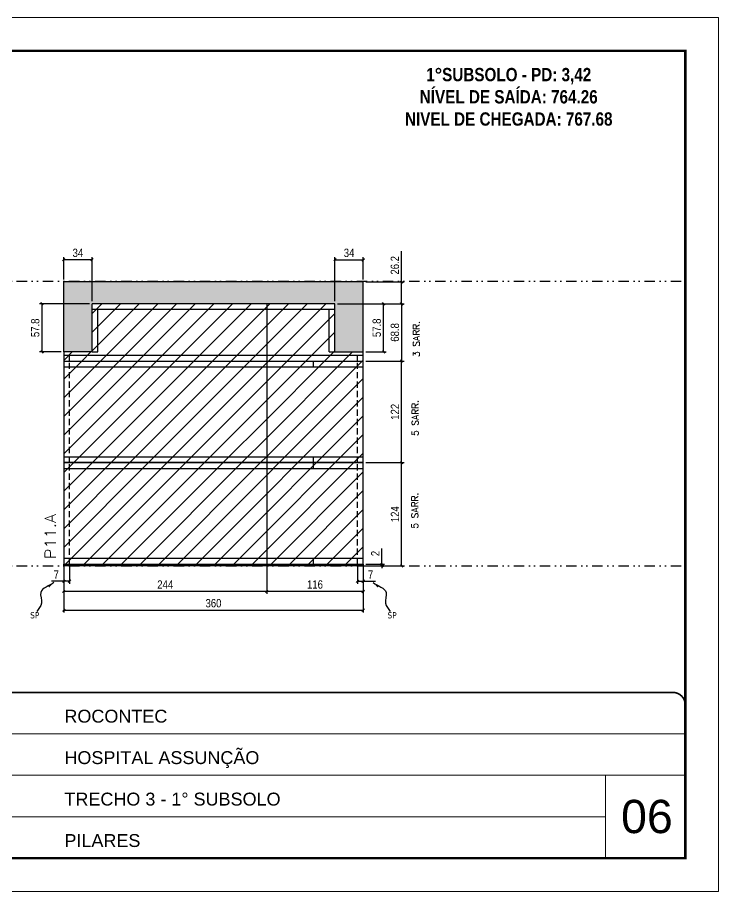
# Model space of a CAD drawing. Extents: x 2102 to 8383, y -13264 to 2718.
# Drawn here: x 4343 to 5186, y 519 to 1569 of the extents above; entities that cross this region are included whole.
import ezdxf

# ---------------------------------------------------------------- set-up
doc = ezdxf.new("R2010")
doc.units = 0
for name, pattern in [('CONTINUO', [0]), ('DASHED', [0.75, 0.5, -0.25]), ('DIVIDE2', [0.625, 0.25, -0.125, 0, -0.125, 0, -0.125]), ('HIDDEN', [0.375, 0.25, -0.125])]:
    doc.linetypes.add(name, pattern=pattern)
for name, color, linetype, lineweight in [('CARIMBO', 255, 'Continuous', 9), ('Folhas', 255, 'Continuous', 9), ('Hachura', 251, 'Continuous', 9), ('SARRAFO DE PRESSAO', 251, 'DASHED', 9), ('Texto Seção', 7, 'Continuous', 15)]:
    doc.layers.add(name, color=color, linetype=linetype, lineweight=lineweight)
for name, color, linetype in [('COTA', 241, 'Continuous'), ('NOMENCLATURA', 7, 'Continuous'), ('Nível', 160, 'Continuous'), ('Painéis', 200, 'Continuous'), ('SARR_2.2x7', 40, 'Continuous'), ('Sarrafo de Pressão', 42, 'HIDDEN'), ('texto', 7, 'Continuous')]:
    doc.layers.add(name, color=color, linetype=linetype)
doc.styles.add('ARIAL', font='arial.ttf')
doc.styles.add('COTA TECNICA', font='techl___.ttf', dxfattribs={"height": 10})
doc.styles.add('COTA TECNICA-50', font='techl___.ttf', dxfattribs={"height": 10})
doc.styles.add('REGUA-120', font='ROMANS.shx', dxfattribs={"height": 15})
doc.styles.add('ROMANC', font='techb___.ttf', dxfattribs={"height": 2.5})
doc.styles.add('ROMANS', font='romans.shx')
doc.styles.get("Standard").update_dxf_attribs({"font": 'arial.ttf'})
doc.dimstyles.new('COTA PAINEL-50', dxfattribs={"dimtxt": 10, "dimasz": 3, "dimexe": 3, "dimexo": 3, "dimgap": 3, "dimtad": 1, "dimdec": 1, "dimzin": 12, "dimdsep": 46, "dimtxsty": 'COTA TECNICA-50', "dimblk1": 'OBLIQUE', "dimblk2": 'OBLIQUE', "dimsah": 1, "dimcen": 0.9, "dimclrd": 4, "dimclre": 4, "dimclrt": 240, "dimadec": 1, "dimazin": 3, "dimtfac": 1, "dimtdec": 1, "dimtmove": 0, "dimatfit": 3, "dimfxl": 1, "dimtolj": 1, "dimtzin": 12, "dimarcsym": 0})
doc.dimstyles.new('PAINEL', dxfattribs={"dimtxt": 10, "dimasz": 3, "dimexe": 3, "dimexo": 3, "dimgap": 3, "dimtad": 1, "dimdec": 1, "dimzin": 12, "dimdsep": 46, "dimtxsty": 'COTA TECNICA', "dimblk1": 'OBLIQUE', "dimblk2": 'OBLIQUE', "dimsah": 1, "dimcen": 0.9, "dimclrd": 4, "dimclre": 4, "dimclrt": 240, "dimadec": 1, "dimazin": 3, "dimtfac": 1, "dimtdec": 1, "dimtmove": 0, "dimatfit": 3, "dimfxl": 1, "dimtolj": 1, "dimtzin": 12, "dimarcsym": 0})
doc.dimstyles.get("Standard").update_dxf_attribs({"dimtxt": 0.18, "dimasz": 0.18, "dimexe": 0.18, "dimexo": 0.0625, "dimgap": 0.09, "dimtad": 0, "dimtih": 1, "dimtoh": 1, "dimdec": 4, "dimzin": 0, "dimdsep": 46, "dimtxsty": 'Standard', "dimcen": 0.09, "dimadec": 0, "dimazin": 0, "dimtfac": 1, "dimtdec": 4, "dimtofl": 0, "dimtmove": 0, "dimatfit": 3, "dimfxl": 1, "dimtolj": 1, "dimtzin": 0, "dimarcsym": 0})
pattern_1 = [(45, (-126918.716, -32522.603), (-11.2253202, 11.2253202), [])]

# ---------------------------------------------------------------- blocks, each defined once
blk = doc.blocks.new('9999999999')
at = {"color": 30, "linetype": 'CONTINUO'}
for p, q in [((98564.6, 34379.6), (99584, 34379.6)), ((98564.6, 34329.8), (99488, 34329.8)), ((99584, 34329.8), (99488, 34329.8)), ((99488, 34329.8), (99488, 34230.2)), ((98564.6, 34280), (99488, 34280))]:
    blk.add_line(p, q, dxfattribs=at)
at = {"color": 30, "linetype": 'CONTINUO', "const_width": 2}
blk.add_lwpolyline([(99584, 34230.2), (99584, 34414.4, 0.414214), (99569, 34429.4), (98229, 34429.4, 0.414214), (98214, 34414.4), (98214, 34245.2, 0.414214), (98229, 34230.2), (99584, 34230.2)], format="xyb", dxfattribs=at)
at = {"layer": 'Folhas'}
blk.add_lwpolyline([(98139, 34190.2), (99624, 34190.2), (99624, 35240.2), (98139, 35240.2)], close=True, dxfattribs=at)
at = {"layer": 'Folhas', "color": 30, "const_width": 3}
blk.add_lwpolyline([(98214, 34230.2), (99584, 34230.2), (99584, 35200.2), (98214, 35200.2)], close=True, dxfattribs=at)
at = {"color": 7, "linetype": 'Continuous', "ltscale": 5, "style": 'ARIAL'}
for s, height, p in [('ROCONTEC', 15.48, (98837.7, 34393.1)), ('HOSPITAL ASSUNÇÃO', 15.483, (98837.7, 34343.3)), ('TRECHO 3 - 1° SUBSOLO', 15.483, (98837.7, 34293.5)), ('PILARES', 15.48, (98837.7, 34243.7))]:
    blk.add_text(s, height=height, dxfattribs=at).set_placement(p)
blk = doc.blocks.new('_Oblique')
at = {"color": 0, "linetype": 'ByBlock', "lineweight": -2}
blk.add_line((-0.5, -0.5), (0.5, 0.5), dxfattribs=at)
blk = doc.blocks.new('*D104')
at = {"layer": 'COTA', "color": 4, "lineweight": -2, "transparency": 16777216}
for p, q in [((4398.7, 909.3), (4398.7, 854.1)), ((4758.7, 909.3), (4758.7, 854.1)), ((4398.7, 857.1), (4758.7, 857.1))]:
    blk.add_line(p, q, dxfattribs=at)
at = {"layer": 'Defpoints', "color": 0, "transparency": 16777216}
for p in [(4398.7, 912.3), (4758.7, 912.3), (4758.7, 857.1)]:
    blk.add_point(p, dxfattribs=at)
at = {"layer": 'COTA', "color": 4, "lineweight": -2, "transparency": 16777216, "xscale": 3, "yscale": 3, "zscale": 3, "rotation": 180}
blk.add_blockref('_Oblique', (4398.7, 857.1), dxfattribs=at)
at = {"layer": 'COTA', "color": 4, "lineweight": -2, "transparency": 16777216, "xscale": 3, "yscale": 3, "zscale": 3}
blk.add_blockref('_Oblique', (4758.7, 857.1), dxfattribs=at)
at = {"layer": 'COTA', "color": 240, "transparency": 16777216, "insert": (4578.7, 865.3), "char_height": 10, "attachment_point": 5, "style": 'COTA TECNICA'}
blk.add_mtext('\\A1;360', dxfattribs=at)
blk = doc.blocks.new('*D105')
at = {"layer": 'COTA', "color": 4, "lineweight": -2, "transparency": 16777216}
for p, q in [((4398.7, 907.3), (4398.7, 888.8)), ((4405.7, 909.3), (4405.7, 888.8)), ((4398.7, 891.8), (4384, 891.8)), ((4405.7, 891.8), (4398.7, 891.8))]:
    blk.add_line(p, q, dxfattribs=at)
at = {"layer": 'Defpoints', "color": 0, "transparency": 16777216}
for p in [(4398.7, 910.3), (4405.7, 912.3), (4398.7, 891.8)]:
    blk.add_point(p, dxfattribs=at)
at = {"layer": 'COTA', "color": 4, "lineweight": -2, "transparency": 16777216, "xscale": 3, "yscale": 3, "zscale": 3, "rotation": 180}
blk.add_blockref('_Oblique', (4398.7, 891.8), dxfattribs=at)
at = {"layer": 'COTA', "color": 4, "lineweight": -2, "transparency": 16777216, "xscale": 3, "yscale": 3, "zscale": 3}
blk.add_blockref('_Oblique', (4405.7, 891.8), dxfattribs=at)
at = {"layer": 'COTA', "color": 240, "transparency": 16777216, "insert": (4389.8, 899.9), "char_height": 10, "attachment_point": 5, "style": 'COTA TECNICA-50'}
blk.add_mtext('\\A1;7', dxfattribs=at)
blk = doc.blocks.new('*D106')
at = {"layer": 'COTA', "color": 4, "lineweight": -2, "transparency": 16777216}
for p, q in [((4751.7, 909.3), (4751.7, 888.8)), ((4758.7, 907.3), (4758.7, 888.8)), ((4751.7, 891.8), (4758.7, 891.8)), ((4758.7, 891.8), (4773.4, 891.8))]:
    blk.add_line(p, q, dxfattribs=at)
at = {"layer": 'Defpoints', "color": 0, "transparency": 16777216}
for p in [(4751.7, 912.3), (4758.7, 910.3), (4758.7, 891.8)]:
    blk.add_point(p, dxfattribs=at)
at = {"layer": 'COTA', "color": 4, "lineweight": -2, "transparency": 16777216, "xscale": 3, "yscale": 3, "zscale": 3, "rotation": 180}
blk.add_blockref('_Oblique', (4751.7, 891.8), dxfattribs=at)
at = {"layer": 'COTA', "color": 4, "lineweight": -2, "transparency": 16777216, "xscale": 3, "yscale": 3, "zscale": 3}
blk.add_blockref('_Oblique', (4758.7, 891.8), dxfattribs=at)
at = {"layer": 'COTA', "color": 240, "transparency": 16777216, "insert": (4767.6, 899.9), "char_height": 10, "attachment_point": 5, "style": 'COTA TECNICA-50'}
blk.add_mtext('\\A1;7', dxfattribs=at)
blk = doc.blocks.new('*D107')
at = {"layer": 'COTA', "color": 4, "lineweight": -2, "transparency": 16777216}
for p, q in [((4761.7, 1034.3), (4807.9, 1034.3)), ((4804.9, 910.3), (4804.9, 1034.3)), ((4761.7, 910.3), (4807.9, 910.3))]:
    blk.add_line(p, q, dxfattribs=at)
at = {"layer": 'Defpoints', "color": 0, "transparency": 16777216}
for p in [(4758.7, 1034.3), (4804.9, 1034.3), (4758.7, 910.3)]:
    blk.add_point(p, dxfattribs=at)
at = {"layer": 'COTA', "color": 4, "lineweight": -2, "transparency": 16777216, "xscale": 3, "yscale": 3, "zscale": 3}
for p, rotation in [((4804.9, 1034.3), 90), ((4804.9, 910.3), 270)]:
    blk.add_blockref('_Oblique', p, dxfattribs=dict(at, rotation=rotation))
at = {"layer": 'COTA', "color": 240, "transparency": 16777216, "insert": (4796.9, 972.3), "char_height": 10, "attachment_point": 5, "rotation": 90, "style": 'COTA TECNICA-50'}
blk.add_mtext('\\A1;124', dxfattribs=at)
blk = doc.blocks.new('*D108')
at = {"layer": 'COTA', "color": 4, "lineweight": -2, "transparency": 16777216}
for p, q in [((4781.2, 912.3), (4781.2, 931.1)), ((4761.7, 912.3), (4784.2, 912.3)), ((4761.7, 910.3), (4784.2, 910.3)), ((4781.2, 910.3), (4781.2, 912.3)), ((4781.2, 910.3), (4781.2, 907.3))]:
    blk.add_line(p, q, dxfattribs=at)
at = {"layer": 'Defpoints', "color": 0, "transparency": 16777216}
for p in [(4758.7, 912.3), (4758.7, 910.3), (4781.2, 910.3)]:
    blk.add_point(p, dxfattribs=at)
at = {"layer": 'COTA', "color": 4, "lineweight": -2, "transparency": 16777216, "xscale": 3, "yscale": 3, "zscale": 3}
for p, rotation in [((4781.2, 912.3), 270), ((4781.2, 910.3), 90)]:
    blk.add_blockref('_Oblique', p, dxfattribs=dict(at, rotation=rotation))
at = {"layer": 'COTA', "color": 240, "transparency": 16777216, "insert": (4773.2, 925.1), "char_height": 10, "attachment_point": 5, "rotation": 90, "style": 'COTA TECNICA-50'}
blk.add_mtext('\\A1;2', dxfattribs=at)
blk = doc.blocks.new('*D109')
at = {"layer": 'COTA', "color": 4, "linetype": 'ByBlock', "lineweight": -2, "transparency": 16777216}
for p, q in [((4761.7, 1156.3), (4807.9, 1156.3)), ((4804.9, 1034.3), (4804.9, 1156.3)), ((4761.7, 1034.3), (4807.9, 1034.3))]:
    blk.add_line(p, q, dxfattribs=at)
at = {"layer": 'Defpoints', "color": 0, "linetype": 'ByBlock', "transparency": 16777216}
for p in [(4758.7, 1156.3), (4804.9, 1156.3), (4758.7, 1034.3)]:
    blk.add_point(p, dxfattribs=at)
at = {"layer": 'COTA', "color": 4, "linetype": 'ByBlock', "lineweight": -2, "transparency": 16777216, "xscale": 3, "yscale": 3, "zscale": 3}
for p, rotation in [((4804.9, 1156.3), 90), ((4804.9, 1034.3), 270)]:
    blk.add_blockref('_Oblique', p, dxfattribs=dict(at, rotation=rotation))
at = {"layer": 'COTA', "color": 240, "linetype": 'ByBlock', "transparency": 16777216, "insert": (4796.9, 1095.3), "char_height": 10, "attachment_point": 5, "rotation": 90, "style": 'COTA TECNICA'}
blk.add_mtext('\\A1;122', dxfattribs=at)
blk = doc.blocks.new('*D112')
at = {"layer": 'COTA', "color": 4, "linetype": 'ByBlock', "lineweight": -2, "transparency": 16777216}
for p, q in [((4727.7, 1225.1), (4807.9, 1225.1)), ((4804.9, 1225.1), (4804.9, 1156.3)), ((4761.7, 1156.3), (4807.9, 1156.3))]:
    blk.add_line(p, q, dxfattribs=at)
at = {"layer": 'Defpoints', "color": 0, "linetype": 'ByBlock', "transparency": 16777216}
for p in [(4724.7, 1225.1), (4758.7, 1156.3), (4804.9, 1156.3)]:
    blk.add_point(p, dxfattribs=at)
at = {"layer": 'COTA', "color": 4, "linetype": 'ByBlock', "lineweight": -2, "transparency": 16777216, "xscale": 3, "yscale": 3, "zscale": 3}
for p, rotation in [((4804.9, 1225.1), 90), ((4804.9, 1156.3), 270)]:
    blk.add_blockref('_Oblique', p, dxfattribs=dict(at, rotation=rotation))
at = {"layer": 'COTA', "color": 240, "linetype": 'ByBlock', "transparency": 16777216, "insert": (4796.8, 1190.7), "char_height": 10, "attachment_point": 5, "rotation": 90, "style": 'COTA TECNICA'}
blk.add_mtext('\\A1;68.8', dxfattribs=at)
blk = doc.blocks.new('*D957')
at = {"layer": 'COTA', "color": 4, "linetype": 'ByBlock', "lineweight": -2, "transparency": 16777216}
for p, q in [((4761.7, 1225.1), (4786.2, 1225.1)), ((4783.2, 1167.3), (4783.2, 1225.1)), ((4761.7, 1167.3), (4786.2, 1167.3))]:
    blk.add_line(p, q, dxfattribs=at)
at = {"layer": 'Defpoints', "color": 0, "linetype": 'ByBlock', "transparency": 16777216}
for p in [(4758.7, 1225.1), (4783.2, 1225.1), (4758.7, 1167.3)]:
    blk.add_point(p, dxfattribs=at)
at = {"layer": 'COTA', "color": 4, "linetype": 'ByBlock', "lineweight": -2, "transparency": 16777216, "xscale": 3, "yscale": 3, "zscale": 3}
for p, rotation in [((4783.2, 1225.1), 90), ((4783.2, 1167.3), 270)]:
    blk.add_blockref('_Oblique', p, dxfattribs=dict(at, rotation=rotation))
at = {"layer": 'COTA', "color": 240, "linetype": 'ByBlock', "transparency": 16777216, "insert": (4775, 1196.2), "char_height": 10, "attachment_point": 5, "rotation": 90, "style": 'COTA TECNICA'}
blk.add_mtext('\\A1;57.8', dxfattribs=at)
blk = doc.blocks.new('*D958')
at = {"layer": 'COTA', "color": 4, "linetype": 'ByBlock', "lineweight": -2, "transparency": 16777216}
for p, q in [((4804.9, 1251.3), (4804.9, 1288.3)), ((4761.7, 1251.3), (4807.9, 1251.3)), ((4804.9, 1225.1), (4804.9, 1251.3)), ((4761.7, 1225.1), (4807.9, 1225.1))]:
    blk.add_line(p, q, dxfattribs=at)
at = {"layer": 'Defpoints', "color": 0, "linetype": 'ByBlock', "transparency": 16777216}
for p in [(4758.7, 1251.3), (4804.9, 1251.3), (4758.7, 1225.1)]:
    blk.add_point(p, dxfattribs=at)
at = {"layer": 'COTA', "color": 4, "linetype": 'ByBlock', "lineweight": -2, "transparency": 16777216, "xscale": 3, "yscale": 3, "zscale": 3}
for p, rotation in [((4804.9, 1251.3), 90), ((4804.9, 1225.1), 270)]:
    blk.add_blockref('_Oblique', p, dxfattribs=dict(at, rotation=rotation))
at = {"layer": 'COTA', "color": 240, "linetype": 'ByBlock', "transparency": 16777216, "insert": (4796.8, 1271.3), "char_height": 10, "attachment_point": 5, "rotation": 90, "style": 'COTA TECNICA'}
blk.add_mtext('\\A1;26.2', dxfattribs=at)
blk = doc.blocks.new('*D959')
at = {"layer": 'COTA', "color": 4, "linetype": 'ByBlock', "lineweight": -2, "transparency": 16777216}
for p, q in [((4429.7, 1225.1), (4369.6, 1225.1)), ((4372.6, 1167.3), (4372.6, 1225.1)), ((4395.7, 1167.3), (4369.6, 1167.3))]:
    blk.add_line(p, q, dxfattribs=at)
at = {"layer": 'Defpoints', "color": 0, "linetype": 'ByBlock', "transparency": 16777216}
for p in [(4372.6, 1225.1), (4432.7, 1225.1), (4398.7, 1167.3)]:
    blk.add_point(p, dxfattribs=at)
at = {"layer": 'COTA', "color": 4, "linetype": 'ByBlock', "lineweight": -2, "transparency": 16777216, "xscale": 3, "yscale": 3, "zscale": 3}
for p, rotation in [((4372.6, 1225.1), 90), ((4372.6, 1167.3), 270)]:
    blk.add_blockref('_Oblique', p, dxfattribs=dict(at, rotation=rotation))
at = {"layer": 'COTA', "color": 240, "linetype": 'ByBlock', "transparency": 16777216, "insert": (4364.5, 1196.2), "char_height": 10, "attachment_point": 5, "rotation": 90, "style": 'COTA TECNICA'}
blk.add_mtext('\\A1;57.8', dxfattribs=at)
blk = doc.blocks.new('*D960')
at = {"layer": 'COTA', "color": 4, "linetype": 'ByBlock', "lineweight": -2, "transparency": 16777216}
for p, q in [((4398.7, 1254.3), (4398.7, 1281)), ((4432.7, 1278), (4398.7, 1278)), ((4432.7, 1228.1), (4432.7, 1281))]:
    blk.add_line(p, q, dxfattribs=at)
at = {"layer": 'Defpoints', "color": 0, "linetype": 'ByBlock', "transparency": 16777216}
for p in [(4398.7, 1278), (4398.7, 1251.3), (4432.7, 1225.1)]:
    blk.add_point(p, dxfattribs=at)
at = {"layer": 'COTA', "color": 4, "linetype": 'ByBlock', "lineweight": -2, "transparency": 16777216, "xscale": 3, "yscale": 3, "zscale": 3, "rotation": 180}
blk.add_blockref('_Oblique', (4398.7, 1278), dxfattribs=at)
at = {"layer": 'COTA', "color": 4, "linetype": 'ByBlock', "lineweight": -2, "transparency": 16777216, "xscale": 3, "yscale": 3, "zscale": 3}
blk.add_blockref('_Oblique', (4432.7, 1278), dxfattribs=at)
at = {"layer": 'COTA', "color": 240, "linetype": 'ByBlock', "transparency": 16777216, "insert": (4415.7, 1286.2), "char_height": 10, "attachment_point": 5, "style": 'COTA TECNICA'}
blk.add_mtext('\\A1;34', dxfattribs=at)
blk = doc.blocks.new('*D961')
at = {"layer": 'COTA', "color": 4, "linetype": 'ByBlock', "lineweight": -2, "transparency": 16777216}
for p, q in [((4724.7, 1228.1), (4724.7, 1281)), ((4724.7, 1278), (4758.7, 1278)), ((4758.7, 1254.3), (4758.7, 1281))]:
    blk.add_line(p, q, dxfattribs=at)
at = {"layer": 'Defpoints', "color": 0, "linetype": 'ByBlock', "transparency": 16777216}
for p in [(4758.7, 1278), (4758.7, 1251.3), (4724.7, 1225.1)]:
    blk.add_point(p, dxfattribs=at)
at = {"layer": 'COTA', "color": 4, "linetype": 'ByBlock', "lineweight": -2, "transparency": 16777216, "xscale": 3, "yscale": 3, "zscale": 3, "rotation": 180}
blk.add_blockref('_Oblique', (4724.7, 1278), dxfattribs=at)
at = {"layer": 'COTA', "color": 4, "linetype": 'ByBlock', "lineweight": -2, "transparency": 16777216, "xscale": 3, "yscale": 3, "zscale": 3}
blk.add_blockref('_Oblique', (4758.7, 1278), dxfattribs=at)
at = {"layer": 'COTA', "color": 240, "linetype": 'ByBlock', "transparency": 16777216, "insert": (4741.7, 1286.2), "char_height": 10, "attachment_point": 5, "style": 'COTA TECNICA'}
blk.add_mtext('\\A1;34', dxfattribs=at)
blk = doc.blocks.new('*D962')
at = {"layer": 'COTA', "color": 4, "linetype": 'ByBlock', "lineweight": -2, "transparency": 16777216}
for p, q in [((4398.7, 909.3), (4398.7, 876.7)), ((4642.7, 909.3), (4642.7, 876.7)), ((4398.7, 879.7), (4642.7, 879.7))]:
    blk.add_line(p, q, dxfattribs=at)
at = {"layer": 'Defpoints', "color": 0, "linetype": 'ByBlock', "transparency": 16777216}
for p in [(4398.7, 912.3), (4642.7, 912.3), (4642.7, 879.7)]:
    blk.add_point(p, dxfattribs=at)
at = {"layer": 'COTA', "color": 4, "linetype": 'ByBlock', "lineweight": -2, "transparency": 16777216, "xscale": 3, "yscale": 3, "zscale": 3, "rotation": 180}
blk.add_blockref('_Oblique', (4398.7, 879.7), dxfattribs=at)
at = {"layer": 'COTA', "color": 4, "linetype": 'ByBlock', "lineweight": -2, "transparency": 16777216, "xscale": 3, "yscale": 3, "zscale": 3}
blk.add_blockref('_Oblique', (4642.7, 879.7), dxfattribs=at)
at = {"layer": 'COTA', "color": 240, "linetype": 'ByBlock', "transparency": 16777216, "insert": (4520.7, 887.8), "char_height": 10, "attachment_point": 5, "style": 'COTA TECNICA'}
blk.add_mtext('\\A1;244', dxfattribs=at)
blk = doc.blocks.new('*D963')
at = {"layer": 'COTA', "color": 4, "linetype": 'ByBlock', "lineweight": -2, "transparency": 16777216}
for p, q in [((4642.7, 909.3), (4642.7, 876.7)), ((4758.7, 907.3), (4758.7, 876.7)), ((4642.7, 879.7), (4758.7, 879.7))]:
    blk.add_line(p, q, dxfattribs=at)
at = {"layer": 'Defpoints', "color": 0, "linetype": 'ByBlock', "transparency": 16777216}
for p in [(4642.7, 912.3), (4758.7, 910.3), (4758.7, 879.7)]:
    blk.add_point(p, dxfattribs=at)
at = {"layer": 'COTA', "color": 4, "linetype": 'ByBlock', "lineweight": -2, "transparency": 16777216, "xscale": 3, "yscale": 3, "zscale": 3, "rotation": 180}
blk.add_blockref('_Oblique', (4642.7, 879.7), dxfattribs=at)
at = {"layer": 'COTA', "color": 4, "linetype": 'ByBlock', "lineweight": -2, "transparency": 16777216, "xscale": 3, "yscale": 3, "zscale": 3}
blk.add_blockref('_Oblique', (4758.7, 879.7), dxfattribs=at)
at = {"layer": 'COTA', "color": 240, "linetype": 'ByBlock', "transparency": 16777216, "insert": (4700.7, 887.8), "char_height": 10, "attachment_point": 5, "style": 'COTA TECNICA'}
blk.add_mtext('\\A1;116', dxfattribs=at)

msp = doc.modelspace()

# ---------------------------------------------------------------- hatches: boundary and pattern name
at = {"layer": 'COTA', "linetype": 'ByBlock'}
h = msp.add_hatch(dxfattribs=at)
h.set_pattern_fill('AR-CONC', color=256, scale=0.03)
h.set_pattern_definition([(50, (-126751.7633, -32527.6026), (5.46554007, -0.47817257), [0.5715, -6.2865]), (355, (-126751.7633, -32527.6026), (-1.05730264, 5.73170536), [0.4572, -5.02921753]), (100.4514447, (-126751.308, -32527.6424), (4.40823741, 5.25353256), [0.48570026, -5.34270734]), (46.1842, (-126751.7633, -32526.0786), (8.13237123, -1.26126984), [0.85725, -9.42975]), (96.6355576, (-126751.086, -32526.184), (7.122124, 7.42278374), [0.7285507, -8.01406824]), (351.184151, (-126751.763, -32526.079), (7.122124, 7.42278374), [0.685799, -7.54379196]), (21, (-126751.0013, -32526.4596), (4.54843174, -3.06795595), [0.5715, -6.2865]), (326, (-126751.0013, -32526.4596), (1.85406085, 5.52563898), [0.4572, -5.0292]), (71.451445, (-126750.6223, -32526.715), (6.40249258, 2.45768307), [0.48570026, -5.34269813]), (37.5, (-126751.7633, -32527.6026), (0.092658098, 2.536651166), [0, -4.96824, 0, -5.1054, 0, -5.04825]), (7.5, (-126751.7633, -32527.6026), (2.004589875, 3.005417245), [0, -2.91084, 0, -4.85394, 0, -1.92405]), (327.5, (-126753.4626, -32527.6026), (4.067717855, -0.17186232), [0, -1.905, 0, -5.9436, 0, -7.8867]), (317.5, (-126754.2246, -32527.6026), (4.44387544, 0.76279473), [0, -2.4765, 0, -3.94716, 0, -5.6007])])
h.paths.add_polyline_path([(4432.69, 1225.11), (4724.69, 1225.11), (4724.69, 1167.31), (4758.69, 1167.31), (4758.69, 1251.31), (4398.69, 1251.31), (4398.69, 1167.31), (4432.69, 1167.31)])
at = {"layer": 'Hachura', "linetype": 'ByBlock'}
h = msp.add_hatch(dxfattribs=at)
h.set_pattern_fill('ANSI31', color=256, scale=5)
h.set_pattern_definition(pattern_1)
h.paths.add_polyline_path([(4432.69, 1225.11), (4432.69, 1167.31), (4398.69, 1167.31), (4398.69, 1156.31), (4642.69, 1156.31), (4642.69, 1225.11)])
h = msp.add_hatch(dxfattribs=at)
h.set_pattern_fill('ANSI31', color=256, scale=5)
h.set_pattern_definition(pattern_1)
h.paths.add_polyline_path([(4642.69, 1225.11), (4642.69, 1156.31), (4758.69, 1156.31), (4758.69, 1167.31), (4724.69, 1167.31), (4724.69, 1225.11)])
h = msp.add_hatch(dxfattribs=at)
h.set_pattern_fill('ANSI31', color=256, scale=5)
h.set_pattern_definition(pattern_1)
h.paths.add_polyline_path([(4642.69, 1034.31), (4642.69, 1156.31), (4398.69, 1156.31), (4398.69, 1034.31)])
h = msp.add_hatch(dxfattribs=at)
h.set_pattern_fill('ANSI31', color=256, scale=5)
h.set_pattern_definition(pattern_1)
h.paths.add_polyline_path([(4758.69, 1034.31), (4758.69, 1156.31), (4642.69, 1156.31), (4642.69, 1034.31)])
h = msp.add_hatch(dxfattribs=at)
h.set_pattern_fill('ANSI31', color=256, scale=5)
h.set_pattern_definition(pattern_1)
h.paths.add_polyline_path([(4398.69, 1034.31), (4398.69, 912.31), (4642.69, 912.31), (4642.69, 1034.31)])
h = msp.add_hatch(dxfattribs=at)
h.set_pattern_fill('ANSI31', color=256, scale=5)
h.set_pattern_definition(pattern_1)
h.paths.add_polyline_path([(4642.69, 912.31), (4758.69, 912.31), (4758.69, 1034.31), (4642.69, 1034.31)])

# ---------------------------------------------------------------- linework, layer by layer
at = {"layer": 'COTA', "linetype": 'ByBlock'}
for p, q in [((4398.69, 1167.31), (4398.69, 1251.31)), ((4758.69, 1251.31), (4398.69, 1251.31)), ((4758.69, 1167.31), (4758.69, 1251.31))]:
    msp.add_line(p, q, dxfattribs=at)
at = {"layer": 'Nível', "color": 4, "linetype": 'DIVIDE2', "ltscale": 50}
for p, q in [((4121.94, 1252.31), (5145.78, 1252.31)), ((4121.94, 910.31), (5145.78, 910.31))]:
    msp.add_line(p, q, dxfattribs=at)
at = {"layer": 'Painéis'}
for p, q in [((4724.69, 1225.11), (4432.69, 1225.11)), ((4432.69, 1167.31), (4432.69, 1225.11)), ((4642.69, 1225.11), (4642.69, 912.31)), ((4724.69, 1167.31), (4724.69, 1225.11)), ((4398.69, 1167.31), (4398.69, 912.31)), ((4432.69, 1167.31), (4398.69, 1167.31)), ((4724.69, 1167.31), (4758.69, 1167.31)), ((4758.69, 912.31), (4758.69, 1167.31)), ((4398.69, 1156.31), (4758.69, 1156.31)), ((4758.69, 1034.31), (4398.69, 1034.31)), ((4398.69, 1034.31), (4758.69, 1034.31)), ((4398.69, 912.31), (4758.69, 912.31))]:
    msp.add_line(p, q, dxfattribs=at)
msp.add_lwpolyline([(4398.69, 912.31), (4758.69, 912.31), (4758.69, 910.31), (4398.69, 910.31)], close=True, dxfattribs=at)
at = {"layer": 'SARR_2.2x7'}
for p, q in [((4642.69, 1218.11), (4432.69, 1218.11)), ((4439.69, 1167.31), (4439.69, 1218.11)), ((4724.69, 1218.11), (4642.69, 1218.11)), ((4717.69, 1167.31), (4717.69, 1218.11)), ((4432.69, 1167.31), (4439.69, 1167.31)), ((4717.69, 1167.31), (4724.69, 1167.31)), ((4398.69, 1163.31), (4642.69, 1163.31)), ((4642.69, 1163.31), (4758.69, 1163.31)), ((4698.69, 1156.31), (4698.69, 1149.31)), ((4398.69, 1149.31), (4698.69, 1149.31)), ((4698.69, 1149.31), (4758.69, 1149.31)), ((4398.69, 1041.31), (4698.69, 1041.31)), ((4698.69, 1041.31), (4758.69, 1041.31)), ((4698.69, 1041.31), (4698.69, 1034.31)), ((4698.69, 1034.31), (4698.69, 1027.31)), ((4398.69, 1027.31), (4698.69, 1027.31)), ((4698.69, 1027.31), (4758.69, 1027.31)), ((4398.69, 919.31), (4698.69, 919.31)), ((4698.69, 919.31), (4758.69, 919.31)), ((4698.69, 919.31), (4698.69, 912.31))]:
    msp.add_line(p, q, dxfattribs=at)
at = {"layer": 'Sarrafo de Pressão', "ltscale": 30}
for p, q in [((4405.69, 1156.31), (4405.69, 1167.31)), ((4751.69, 1156.31), (4751.69, 1167.31)), ((4405.69, 1034.31), (4405.69, 1156.31)), ((4751.69, 1034.31), (4751.69, 1156.31)), ((4405.69, 912.31), (4405.69, 1034.31)), ((4751.69, 912.31), (4751.69, 1034.31))]:
    msp.add_line(p, q, dxfattribs=at)

# ---------------------------------------------------------------- block references
at = {"layer": 'SARRAFO DE PRESSAO', "color": 6, "linetype": 'ByBlock'}
msp.add_blockref('9999999999', (-94438.19, -33671.18), dxfattribs=at)

# ---------------------------------------------------------------- texts
at = {"layer": 'CARIMBO', "style": 'ARIAL'}
msp.add_text('06', height=40, dxfattribs=at).set_placement((5068.64, 589.17))
at = {"layer": 'NOMENCLATURA', "color": 2, "insert": (4933.61, 1535.09), "char_height": 16, "attachment_point": 2, "style": 'ROMANC'}
msp.add_mtext_dynamic_manual_height_columns('\\P1°SUBSOLO - PD: 3,42\\PNÍVEL DE SAÍDA: 764.26\\PNIVEL DE CHEGADA: 767.68', width=300.2766, gutter_width=1, heights=[0], dxfattribs=at)
at = {"layer": 'texto', "color": 0, "char_height": 7.5, "attachment_point": 5}
for insert in [(4363.91, 850.82), (4793.47, 850.82)]:
    msp.add_mtext('{\\fTahoma|b0|i0|c0|p34;\\C4;SP}', dxfattribs=dict(at, insert=insert))
at = {"layer": 'Texto Seção', "linetype": 'Continuous', "style": 'ROMANS'}
for s, p in [('3 SARR.', (4826.54, 1161.25)), ('5 SARR.', (4825.23, 1066.34)), ('5 SARR.', (4824.81, 955.02))]:
    msp.add_text(s, height=8, rotation=90, dxfattribs=at).set_placement(p)
at = {"layer": 'Texto Seção', "style": 'REGUA-120', "width": 1.1}
msp.add_text('P11.A', height=13, rotation=90, dxfattribs=at).set_placement((4389.1, 918.21))

# ---------------------------------------------------------------- dimensions: what is measured, and where the dimension line sits
at = {"layer": 'COTA', "linetype": 'ByBlock'}
for base, p1, p2, picture, middle in [((4398.69, 1278), (4432.69, 1225.11), (4398.69, 1251.31), '*D960', (4415.69, 1286.21)), ((4758.69, 1278), (4724.69, 1225.11), (4758.69, 1251.31), '*D961', (4741.69, 1286.21)), ((4642.69, 879.71), (4398.69, 912.31), (4642.69, 912.31), '*D962', (4520.69, 887.79))]:
    dim = msp.add_linear_dim(base=base, p1=p1, p2=p2, dimstyle='PAINEL', dxfattribs=at)
    dim.commit()
    dim.dimension.update_dxf_attribs({"geometry": picture, "text_midpoint": middle})
for base, p1, p2, picture, middle in [((4804.93, 1251.31), (4758.69, 1225.11), (4758.69, 1251.31), '*D958', (4796.83, 1271.32)), ((4372.65, 1225.11), (4398.69, 1167.31), (4432.69, 1225.11), '*D959', (4364.51, 1196.21)), ((4804.93, 1156.31), (4724.69, 1225.11), (4758.69, 1156.31), '*D112', (4796.8, 1190.71))]:
    dim = msp.add_linear_dim(base=base, p1=p1, p2=p2, angle=90, dimstyle='PAINEL', dxfattribs=at)
    dim.commit()
    dim.dimension.update_dxf_attribs({"geometry": picture, "text_midpoint": middle})
for base, p1, p2, picture, middle in [((4783.16, 1225.11), (4758.69, 1167.31), (4758.69, 1225.11), '*D957', (4775.03, 1196.21)), ((4804.93, 1156.31), (4758.69, 1034.31), (4758.69, 1156.31), '*D109', (4796.87, 1095.31))]:
    dim = msp.add_linear_dim(base=base, p1=p1, p2=p2, angle=90, dimstyle='PAINEL', override={"dimtmove": 1}, dxfattribs=at)
    dim.commit()
    dim.dimension.update_dxf_attribs({"geometry": picture, "text_midpoint": middle})
at = {"layer": 'COTA'}
for base, p1, p2, angle, picture, middle in [((4804.93, 1034.31), (4758.69, 910.31), (4758.69, 1034.31), 90, '*D107', (4796.85, 972.31)), ((4398.69, 891.8), (4405.69, 912.31), (4398.69, 910.31), 180, '*D105', (4389.82, 899.87))]:
    dim = msp.add_linear_dim(base=base, p1=p1, p2=p2, angle=angle, dimstyle='COTA PAINEL-50', dxfattribs=at)
    dim.commit()
    dim.dimension.update_dxf_attribs({"geometry": picture, "text_midpoint": middle})
dim = msp.add_linear_dim(base=(4781.21, 910.31), p1=(4758.69, 912.31), p2=(4758.69, 910.31), angle=90, dimstyle='COTA PAINEL-50', dxfattribs=at)
dim.commit()
dim.dimension.update_dxf_attribs({"geometry": '*D108', "text_midpoint": (4781.21, 925.06), "dimtype": 160})
dim = msp.add_linear_dim(base=(4758.69, 857.12), p1=(4398.69, 912.31), p2=(4758.69, 912.31), dimstyle='PAINEL', override={"dimarcsym": 2}, dxfattribs=at)
dim.commit()
dim.dimension.update_dxf_attribs({"geometry": '*D104', "text_midpoint": (4578.69, 865.34)})
at = {"layer": 'COTA', "linetype": 'ByBlock'}
dim = msp.add_linear_dim(base=(4758.69, 879.71), p1=(4642.69, 912.31), p2=(4758.69, 910.31), dimstyle='PAINEL', override={"dimtmove": 1}, dxfattribs=at)
dim.commit()
dim.dimension.update_dxf_attribs({"geometry": '*D963', "text_midpoint": (4700.69, 887.82)})
at = {"layer": 'COTA'}
dim = msp.add_linear_dim(base=(4758.69, 891.8), p1=(4751.69, 912.31), p2=(4758.69, 910.31), dimstyle='COTA PAINEL-50', dxfattribs=at)
dim.commit()
dim.dimension.update_dxf_attribs({"geometry": '*D106', "text_midpoint": (4767.55, 899.87)})

# ---------------------------------------------------------------- leaders
at = {"layer": 'COTA', "path_type": 1}
for points in [[(4386.86, 890.13), (4371.07, 878.29), (4372, 865.29), (4366.45, 855.51)], [(4770.52, 890.13), (4786.3, 878.29), (4785.38, 865.29), (4790.93, 855.51)]]:
    msp.add_leader(points, dimstyle='Standard', override={"dimasz": 8}, dxfattribs=at)

doc.saveas('drawing.dxf')
